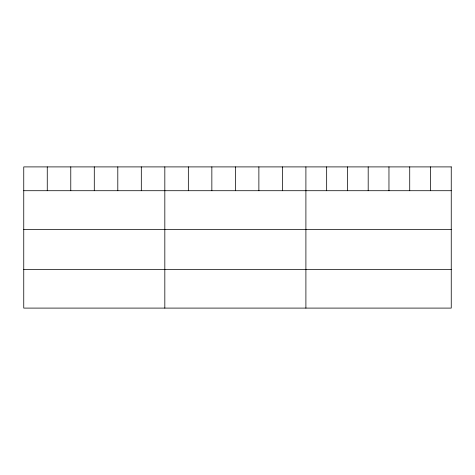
<?xml version="1.0" encoding="UTF-8"?>
<svg xmlns="http://www.w3.org/2000/svg" width="475" height="475" viewBox="0 0 475 475"><rect width="100%" height="100%" fill="white"/><g stroke="black" fill="none" stroke-linecap="round" stroke-linejoin="round"><path stroke-width="0.71" d="M23.75 190.713L451.25 190.713M23.75 229.449L451.25 229.449M23.75 269.361L451.25 269.361M430.487 166.903L430.487 190.713M409.723 166.903L409.723 190.713M388.96 166.903L388.96 190.713M368.19 166.903L368.19 190.713M347.427 166.903L347.427 190.713M326.663 166.903L326.663 190.713M305.9 166.903L305.9 308.097M282.387 166.903L282.387 190.713M258.875 166.903L258.875 190.713M235.362 166.903L235.362 190.713M211.85 166.903L211.85 190.713M188.338 166.903L188.338 190.713M164.825 166.903L164.825 308.097M141.312 166.903L141.312 190.713M117.8 166.903L117.8 190.713M94.288 166.903L94.288 190.713M70.775 166.903L70.775 190.713M47.262 166.903L47.262 190.713M451.25 166.903L23.75 166.903L23.75 308.097L451.25 308.097L451.25 166.903"/></g></svg>
